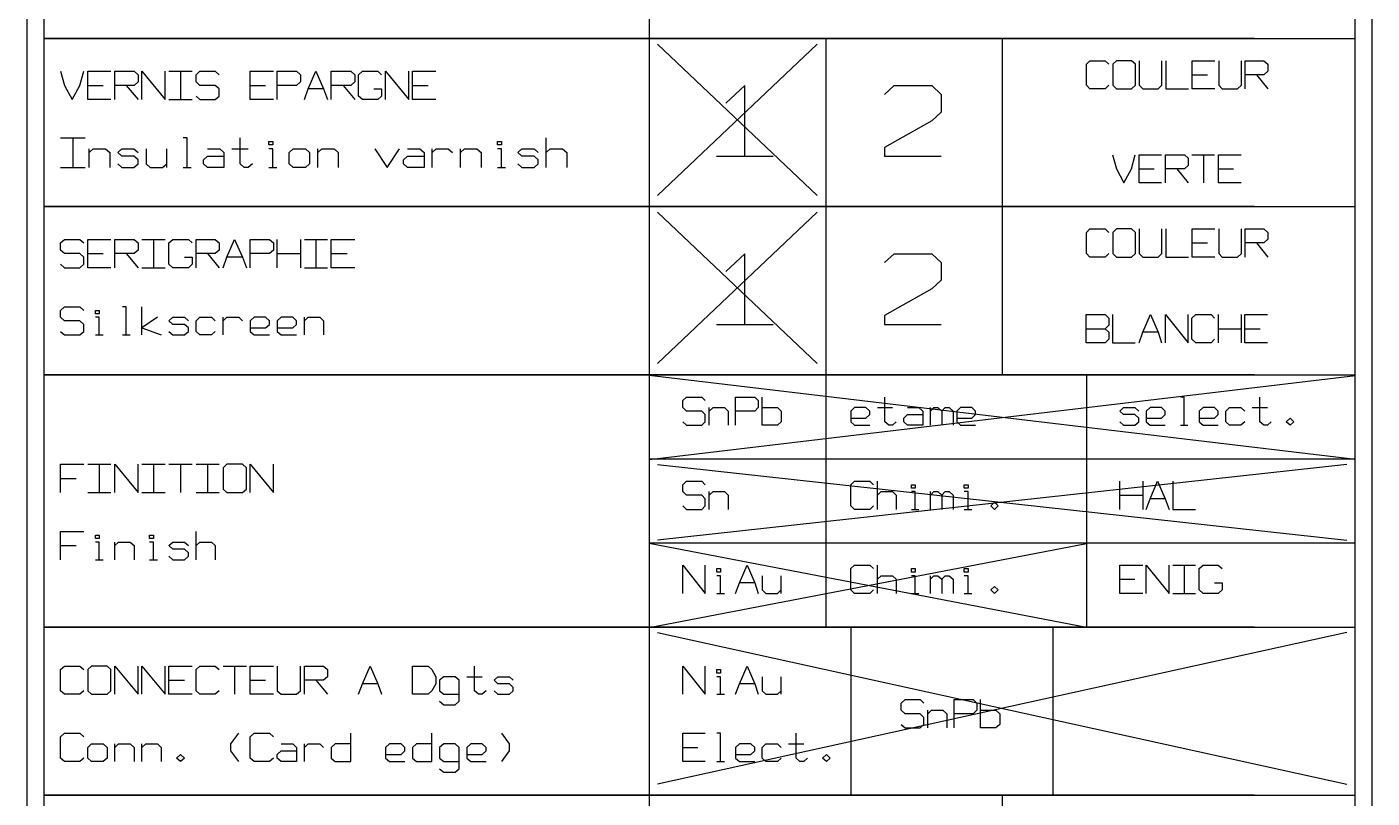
# Model space of a CAD drawing. Extents: x 0 to 1189, y 35 to 806.
# Drawn here: x 285.7 to 425.4, y 434.6 to 514.7 of the extents above; entities that cross this region are included whole.
import ezdxf

# ---------------------------------------------------------------- set-up
doc = ezdxf.new("R2010")
doc.units = 0
doc.layers.add('1', color=1, linetype='CONTINUOUS')

msp = doc.modelspace()

# ---------------------------------------------------------------- linework, layer by layer
at = {"layer": '1'}
for p, q in [((285.7, 674.23), (285.7, 363.35)), ((425.43, 363.35), (425.43, 674.23)), ((350.33, 653.25), (350.33, 365.08)), ((287.45, 531), (287.45, 513.55)), ((423.68, 513.55), (423.68, 531)), ((413.2, 513.55), (287.45, 513.55)), ((287.45, 513.55), (287.45, 496.08)), ((287.45, 513.55), (423.68, 513.55)), ((351.2, 512.95), (367.8, 497.23)), ((367.8, 512.95), (351.2, 497.23)), ((368.68, 513.55), (368.68, 496.08)), ((387, 513.55), (387, 496.08)), ((423.68, 496.08), (423.68, 513.55)), ((289.2, 510.13), (289.6, 508.65)), ((291.2, 508.65), (291.62, 510.13)), ((292.02, 507.2), (292.02, 510.13)), ((292.02, 510.13), (294.42, 510.13)), ((294.82, 507.2), (294.82, 510.13)), ((294.82, 510.13), (296.85, 510.13)), ((296.85, 510.13), (297.25, 509.75)), ((297.65, 507.2), (297.65, 510.13)), ((297.65, 510.13), (300.05, 507.2)), ((300.05, 507.2), (300.05, 510.13)), ((300.45, 510.13), (302.87, 510.13)), ((301.65, 510.13), (301.65, 507.2)), ((303.27, 509.75), (303.67, 510.13)), ((303.67, 510.13), (305.27, 510.13)), ((305.27, 510.13), (305.67, 509.75)), ((308.9, 507.2), (308.9, 510.13)), ((308.9, 510.13), (311.3, 510.13)), ((311.7, 507.2), (311.7, 510.13)), ((311.7, 510.13), (313.72, 510.13)), ((313.72, 510.13), (314.12, 509.75)), ((314.92, 508.3), (315.72, 510.13)), ((315.72, 510.13), (316.52, 508.3)), ((317.32, 507.2), (317.32, 510.13)), ((317.32, 510.13), (319.35, 510.13)), ((319.35, 510.13), (319.75, 509.75)), ((320.15, 509.75), (320.55, 510.13)), ((320.55, 510.13), (322.15, 510.13)), ((322.15, 510.13), (322.55, 509.75)), ((322.95, 507.2), (322.95, 510.13)), ((322.95, 510.13), (325.37, 507.2)), ((325.37, 507.2), (325.37, 510.13)), ((325.77, 507.2), (325.77, 510.13)), ((325.77, 510.13), (328.17, 510.13)), ((395.75, 510.88), (396.12, 511.23)), ((395.75, 508.68), (395.75, 510.88)), ((396.12, 511.23), (397.7, 511.23)), ((397.7, 511.23), (398.1, 510.88)), ((398.87, 511.23), (398.5, 510.88)), ((398.5, 510.88), (398.5, 508.68)), ((400.45, 511.23), (398.87, 511.23)), ((400.85, 510.88), (400.45, 511.23)), ((400.85, 508.68), (400.85, 510.88)), ((401.25, 511.23), (401.25, 508.68)), ((403.6, 508.68), (403.6, 511.23)), ((404, 511.23), (404, 508.3)), ((406.75, 508.3), (406.75, 511.23)), ((406.75, 511.23), (409.1, 511.23)), ((409.5, 511.23), (409.5, 508.68)), ((411.85, 508.68), (411.85, 511.23)), ((412.25, 508.3), (412.25, 511.23)), ((412.25, 511.23), (414.2, 511.23)), ((414.2, 511.23), (414.6, 510.88)), ((414.6, 510.13), (414.2, 509.78)), ((414.6, 510.88), (414.6, 510.13)), ((289.6, 508.65), (290.4, 507.2)), ((290.4, 507.2), (291.2, 508.65)), ((292.02, 508.65), (293.62, 508.65)), ((296.85, 508.65), (294.82, 508.65)), ((296.02, 508.65), (297.25, 507.2)), ((297.25, 509.03), (296.85, 508.65)), ((297.25, 509.75), (297.25, 509.03)), ((303.27, 509.03), (303.27, 509.75)), ((303.67, 508.65), (303.27, 509.03)), ((305.27, 508.65), (303.67, 508.65)), ((305.67, 508.3), (305.27, 508.65)), ((308.9, 508.65), (310.5, 508.65)), ((313.72, 508.65), (311.7, 508.65)), ((314.12, 509.03), (313.72, 508.65)), ((314.12, 509.75), (314.12, 509.03)), ((319.35, 508.65), (317.32, 508.65)), ((318.55, 508.65), (319.75, 507.2)), ((319.75, 509.03), (319.35, 508.65)), ((319.75, 509.75), (319.75, 509.03)), ((320.15, 507.55), (320.15, 509.75)), ((325.77, 508.65), (327.37, 508.65)), ((360.27, 508.65), (358.3, 506.83)), ((360.27, 501.33), (360.27, 508.65)), ((374.77, 507.73), (375.77, 508.65)), ((375.77, 508.65), (379.7, 508.65)), ((379.7, 508.65), (380.67, 507.73)), ((396.12, 508.3), (395.75, 508.68)), ((398.1, 508.68), (397.7, 508.3)), ((398.5, 508.68), (398.87, 508.3)), ((400.45, 508.3), (400.85, 508.68)), ((401.25, 508.68), (401.62, 508.3)), ((403.2, 508.3), (403.6, 508.68)), ((406.75, 509.78), (408.32, 509.78)), ((409.5, 508.68), (409.87, 508.3)), ((411.45, 508.3), (411.85, 508.68)), ((414.2, 509.78), (412.25, 509.78)), ((413.42, 509.78), (414.6, 508.3)), ((303.27, 507.55), (303.67, 507.2)), ((305.27, 507.2), (305.67, 507.55)), ((305.67, 507.55), (305.67, 508.3)), ((314.52, 507.2), (314.92, 508.3)), ((316.52, 508.3), (314.92, 508.3)), ((316.52, 508.3), (316.92, 507.2)), ((320.55, 507.2), (320.15, 507.55)), ((321.75, 508.3), (322.55, 508.3)), ((322.55, 507.55), (322.15, 507.2)), ((322.55, 508.3), (322.55, 507.55)), ((380.67, 507.73), (380.67, 505.9)), ((397.7, 508.3), (396.12, 508.3)), ((398.87, 508.3), (400.45, 508.3)), ((401.62, 508.3), (403.2, 508.3)), ((404, 508.3), (406.35, 508.3)), ((409.1, 508.3), (406.75, 508.3)), ((409.87, 508.3), (411.45, 508.3)), ((294.42, 507.2), (292.02, 507.2)), ((300.45, 507.2), (302.87, 507.2)), ((303.67, 507.2), (305.27, 507.2)), ((311.3, 507.2), (308.9, 507.2)), ((322.15, 507.2), (320.55, 507.2)), ((328.17, 507.2), (325.77, 507.2)), ((380.67, 505.9), (379.7, 504.98)), ((379.7, 504.98), (374.77, 502.23)), ((289.2, 503.23), (291.75, 503.23)), ((290.47, 503.23), (290.47, 500.15)), ((302.35, 503.23), (301.92, 503.23)), ((302.35, 500.15), (302.35, 503.23)), ((307.85, 500.53), (307.85, 503.23)), ((339.65, 500.15), (339.65, 503.23)), ((292.17, 500.15), (292.17, 502.08)), ((292.17, 501.7), (292.6, 502.08)), ((292.6, 502.08), (293.87, 502.08)), ((293.87, 502.08), (294.3, 501.7)), ((294.3, 501.7), (294.3, 500.15)), ((295.15, 501.7), (295.57, 502.08)), ((295.57, 501.3), (295.15, 501.7)), ((295.57, 502.08), (296.82, 502.08)), ((296.82, 502.08), (297.25, 501.7)), ((298.1, 502.08), (298.1, 500.53)), ((300.22, 500.15), (300.22, 502.08)), ((304.47, 502.08), (305.75, 502.08)), ((305.75, 502.08), (306.17, 501.7)), ((306.17, 501.7), (306.17, 500.15)), ((307, 502.08), (308.7, 502.08)), ((310.82, 502.48), (310.82, 502.85)), ((310.82, 502.85), (311.25, 502.85)), ((311.25, 502.48), (310.82, 502.48)), ((311.25, 502.08), (310.82, 502.08)), ((311.25, 502.85), (311.25, 502.48)), ((311.25, 500.15), (311.25, 502.08)), ((312.95, 501.7), (313.37, 502.08)), ((312.95, 500.53), (312.95, 501.7)), ((313.37, 502.08), (314.65, 502.08)), ((314.65, 502.08), (315.07, 501.7)), ((315.07, 501.7), (315.07, 500.53)), ((315.92, 500.15), (315.92, 502.08)), ((315.92, 501.7), (316.35, 502.08)), ((316.35, 502.08), (317.6, 502.08)), ((317.6, 502.08), (318.02, 501.7)), ((318.02, 501.7), (318.02, 500.15)), ((321.85, 502.08), (323.12, 500.15)), ((323.12, 500.15), (324.4, 502.08)), ((325.25, 502.08), (326.52, 502.08)), ((326.52, 502.08), (326.95, 501.7)), ((326.95, 501.7), (326.95, 500.15)), ((327.8, 500.15), (327.8, 502.08)), ((327.8, 501.7), (328.2, 502.08)), ((328.2, 502.08), (329.47, 502.08)), ((329.47, 502.08), (329.9, 501.7)), ((330.75, 500.15), (330.75, 502.08)), ((330.75, 501.7), (331.17, 502.08)), ((331.17, 502.08), (332.45, 502.08)), ((332.45, 502.08), (332.87, 501.7)), ((332.87, 501.7), (332.87, 500.15)), ((334.57, 502.48), (334.57, 502.85)), ((334.57, 502.85), (335, 502.85)), ((335, 502.48), (334.57, 502.48)), ((335, 502.08), (334.57, 502.08)), ((335, 502.85), (335, 502.48)), ((335, 500.15), (335, 502.08)), ((336.7, 501.7), (337.12, 502.08)), ((337.12, 501.3), (336.7, 501.7)), ((337.12, 502.08), (338.4, 502.08)), ((338.4, 502.08), (338.8, 501.7)), ((339.65, 501.7), (340.07, 502.08)), ((340.07, 502.08), (341.35, 502.08)), ((341.35, 502.08), (341.77, 501.7)), ((341.77, 501.7), (341.77, 500.15)), ((374.77, 502.23), (374.77, 501.33)), ((295.15, 500.53), (295.57, 500.15)), ((296.82, 501.3), (295.57, 501.3)), ((297.25, 500.93), (296.82, 501.3)), ((296.82, 500.15), (297.25, 500.53)), ((297.25, 500.53), (297.25, 500.93)), ((298.1, 500.53), (298.52, 500.15)), ((299.8, 500.15), (300.22, 500.53)), ((304.05, 500.93), (304.47, 501.3)), ((304.05, 500.53), (304.05, 500.93)), ((304.47, 500.15), (304.05, 500.53)), ((304.47, 501.3), (306.17, 501.3)), ((308.27, 500.15), (307.85, 500.53)), ((309.12, 500.53), (308.7, 500.15)), ((313.37, 500.15), (312.95, 500.53)), ((315.07, 500.53), (314.65, 500.15)), ((324.82, 500.93), (325.25, 501.3)), ((324.82, 500.53), (324.82, 500.93)), ((325.25, 500.15), (324.82, 500.53)), ((325.25, 501.3), (326.95, 501.3)), ((336.7, 500.53), (337.12, 500.15)), ((338.4, 501.3), (337.12, 501.3)), ((338.8, 500.93), (338.4, 501.3)), ((338.4, 500.15), (338.8, 500.53)), ((338.8, 500.53), (338.8, 500.93)), ((357.32, 501.33), (363.2, 501.33)), ((374.77, 501.33), (380.67, 501.33)), ((398.47, 501.45), (398.87, 500)), ((400.45, 500), (400.82, 501.45)), ((401.22, 498.53), (401.22, 501.45)), ((401.22, 501.45), (403.57, 501.45)), ((403.97, 498.53), (403.97, 501.45)), ((403.97, 501.45), (405.95, 501.45)), ((405.95, 501.45), (406.32, 501.1)), ((406.32, 500.35), (405.95, 500)), ((406.32, 501.1), (406.32, 500.35)), ((406.72, 501.45), (409.07, 501.45)), ((407.9, 501.45), (407.9, 498.53)), ((409.47, 498.53), (409.47, 501.45)), ((409.47, 501.45), (411.82, 501.45)), ((289.2, 500.15), (291.75, 500.15)), ((295.57, 500.15), (296.82, 500.15)), ((298.52, 500.15), (299.8, 500.15)), ((301.92, 500.15), (302.77, 500.15)), ((306.17, 500.15), (304.47, 500.15)), ((308.7, 500.15), (308.27, 500.15)), ((310.82, 500.15), (311.67, 500.15)), ((314.65, 500.15), (313.37, 500.15)), ((326.95, 500.15), (325.25, 500.15)), ((334.57, 500.15), (335.42, 500.15)), ((337.12, 500.15), (338.4, 500.15)), ((398.87, 500), (399.65, 498.53)), ((399.65, 498.53), (400.45, 500)), ((401.22, 500), (402.8, 500)), ((405.95, 500), (403.97, 500)), ((405.15, 500), (406.32, 498.53)), ((409.47, 500), (411.05, 500)), ((403.57, 498.53), (401.22, 498.53)), ((411.82, 498.53), (409.47, 498.53)), ((413.2, 496.08), (287.45, 496.08)), ((287.45, 496.08), (287.45, 478.6)), ((287.45, 496.08), (423.68, 496.08)), ((368.68, 496.08), (368.68, 478.6)), ((387, 496.08), (387, 478.6)), ((423.68, 478.6), (423.68, 496.08)), ((351.2, 495.5), (367.8, 479.78)), ((367.8, 495.5), (351.2, 479.78)), ((395.75, 493.4), (396.12, 493.78)), ((395.75, 491.2), (395.75, 493.4)), ((396.12, 493.78), (397.7, 493.78)), ((397.7, 493.78), (398.1, 493.4)), ((398.87, 493.78), (398.5, 493.4)), ((398.5, 493.4), (398.5, 491.2)), ((400.45, 493.78), (398.87, 493.78)), ((400.85, 493.4), (400.45, 493.78)), ((400.85, 491.2), (400.85, 493.4)), ((401.25, 493.78), (401.25, 491.2)), ((403.6, 491.2), (403.6, 493.78)), ((404, 493.78), (404, 490.83)), ((406.75, 490.83), (406.75, 493.78)), ((406.75, 493.78), (409.1, 493.78)), ((409.5, 493.78), (409.5, 491.2)), ((411.85, 491.2), (411.85, 493.78)), ((412.25, 490.83), (412.25, 493.78)), ((412.25, 493.78), (414.2, 493.78)), ((414.2, 493.78), (414.6, 493.4)), ((414.6, 493.4), (414.6, 492.68)), ((289.2, 492.3), (289.6, 492.65)), ((289.2, 491.55), (289.2, 492.3)), ((289.6, 492.65), (291.2, 492.65)), ((291.2, 492.65), (291.62, 492.3)), ((292.02, 489.73), (292.02, 492.65)), ((292.02, 492.65), (294.42, 492.65)), ((294.82, 489.73), (294.82, 492.65)), ((294.82, 492.65), (296.85, 492.65)), ((296.85, 492.65), (297.25, 492.3)), ((297.25, 492.3), (297.25, 491.55)), ((297.65, 492.65), (300.05, 492.65)), ((298.85, 492.65), (298.85, 489.73)), ((300.45, 492.3), (300.85, 492.65)), ((300.45, 490.1), (300.45, 492.3)), ((300.85, 492.65), (302.47, 492.65)), ((302.47, 492.65), (302.87, 492.3)), ((303.27, 489.73), (303.27, 492.65)), ((303.27, 492.65), (305.27, 492.65)), ((305.27, 492.65), (305.67, 492.3)), ((305.67, 492.3), (305.67, 491.55)), ((306.47, 490.83), (307.27, 492.65)), ((307.27, 492.65), (308.1, 490.83)), ((308.9, 489.73), (308.9, 492.65)), ((308.9, 492.65), (310.9, 492.65)), ((310.9, 492.65), (311.3, 492.3)), ((311.3, 492.3), (311.3, 491.55)), ((311.7, 489.73), (311.7, 492.65)), ((314.12, 492.65), (314.12, 489.73)), ((314.52, 492.65), (316.92, 492.65)), ((315.72, 492.65), (315.72, 489.73)), ((317.32, 489.73), (317.32, 492.65)), ((317.32, 492.65), (319.75, 492.65)), ((406.75, 492.3), (408.32, 492.3)), ((414.2, 492.3), (412.25, 492.3)), ((413.42, 492.3), (414.6, 490.83)), ((414.6, 492.68), (414.2, 492.3)), ((289.6, 491.2), (289.2, 491.55)), ((291.2, 491.2), (289.6, 491.2)), ((291.62, 490.83), (291.2, 491.2)), ((291.62, 490.1), (291.62, 490.83)), ((292.02, 491.2), (293.62, 491.2)), ((296.85, 491.2), (294.82, 491.2)), ((296.02, 491.2), (297.25, 489.73)), ((297.25, 491.55), (296.85, 491.2)), ((302.07, 490.83), (302.87, 490.83)), ((302.87, 490.83), (302.87, 490.1)), ((305.27, 491.2), (303.27, 491.2)), ((304.47, 491.2), (305.67, 489.73)), ((305.67, 491.55), (305.27, 491.2)), ((306.07, 489.73), (306.47, 490.83)), ((308.1, 490.83), (306.47, 490.83)), ((308.1, 490.83), (308.5, 489.73)), ((310.9, 491.2), (308.9, 491.2)), ((311.3, 491.55), (310.9, 491.2)), ((311.7, 491.2), (314.12, 491.2)), ((317.32, 491.2), (318.95, 491.2)), ((360.27, 491.18), (358.3, 489.35)), ((360.27, 483.85), (360.27, 491.18)), ((374.77, 490.28), (375.77, 491.18)), ((375.77, 491.18), (379.7, 491.18)), ((379.7, 491.18), (380.67, 490.28)), ((396.12, 490.83), (395.75, 491.2)), ((397.7, 490.83), (396.12, 490.83)), ((398.1, 491.2), (397.7, 490.83)), ((398.5, 491.2), (398.87, 490.83)), ((398.87, 490.83), (400.45, 490.83)), ((400.45, 490.83), (400.85, 491.2)), ((401.25, 491.2), (401.62, 490.83)), ((401.62, 490.83), (403.2, 490.83)), ((403.2, 490.83), (403.6, 491.2)), ((404, 490.83), (406.35, 490.83)), ((409.1, 490.83), (406.75, 490.83)), ((409.5, 491.2), (409.87, 490.83)), ((409.87, 490.83), (411.45, 490.83)), ((411.45, 490.83), (411.85, 491.2)), ((289.2, 490.1), (289.6, 489.73)), ((289.6, 489.73), (291.2, 489.73)), ((291.2, 489.73), (291.62, 490.1)), ((294.42, 489.73), (292.02, 489.73)), ((297.65, 489.73), (300.05, 489.73)), ((300.85, 489.73), (300.45, 490.1)), ((302.47, 489.73), (300.85, 489.73)), ((302.87, 490.1), (302.47, 489.73)), ((314.52, 489.73), (316.92, 489.73)), ((319.75, 489.73), (317.32, 489.73)), ((380.67, 490.28), (380.67, 488.43)), ((380.67, 488.43), (379.7, 487.53)), ((379.7, 487.53), (374.77, 484.78)), ((289.2, 485.3), (289.6, 485.68)), ((289.2, 484.58), (289.2, 485.3)), ((289.6, 485.68), (291.2, 485.68)), ((291.2, 485.68), (291.62, 485.3)), ((292.82, 484.95), (292.82, 485.3)), ((292.82, 485.3), (293.22, 485.3)), ((293.22, 484.95), (292.82, 484.95)), ((293.22, 485.3), (293.22, 484.95)), ((296.02, 485.68), (295.62, 485.68)), ((296.02, 482.75), (296.02, 485.68)), ((297.65, 482.75), (297.65, 485.68)), ((395.72, 481.93), (395.72, 484.88)), ((395.72, 484.88), (397.7, 484.88)), ((397.7, 484.88), (398.07, 484.5)), ((398.47, 484.88), (398.47, 481.93)), ((401.62, 483.03), (402.4, 484.88)), ((402.4, 484.88), (403.2, 483.03)), ((403.97, 481.93), (403.97, 484.88)), ((403.97, 484.88), (406.32, 481.93)), ((406.32, 481.93), (406.32, 484.88)), ((406.72, 484.5), (407.12, 484.88)), ((407.12, 484.88), (408.7, 484.88)), ((408.7, 484.88), (409.07, 484.5)), ((409.47, 481.93), (409.47, 484.88)), ((411.82, 484.88), (411.82, 481.93)), ((412.22, 481.93), (412.22, 484.88)), ((412.22, 484.88), (414.57, 484.88)), ((289.6, 484.2), (289.2, 484.58)), ((291.2, 484.2), (289.6, 484.2)), ((291.62, 483.85), (291.2, 484.2)), ((291.62, 483.1), (291.62, 483.85)), ((293.22, 484.58), (292.82, 484.58)), ((293.22, 482.75), (293.22, 484.58)), ((299.25, 484.58), (297.65, 483.48)), ((297.65, 483.48), (299.65, 482.75)), ((300.45, 484.2), (300.85, 484.58)), ((300.85, 483.85), (300.45, 484.2)), ((300.85, 484.58), (302.07, 484.58)), ((302.07, 483.85), (300.85, 483.85)), ((302.07, 484.58), (302.47, 484.2)), ((302.47, 483.48), (302.07, 483.85)), ((302.47, 483.1), (302.47, 483.48)), ((303.27, 484.2), (303.67, 484.58)), ((303.27, 483.1), (303.27, 484.2)), ((303.67, 484.58), (304.87, 484.58)), ((304.87, 484.58), (305.27, 484.2)), ((306.07, 482.75), (306.07, 484.58)), ((306.07, 484.2), (306.47, 484.58)), ((306.47, 484.58), (307.7, 484.58)), ((307.7, 484.58), (308.1, 484.2)), ((309.3, 484.58), (308.9, 484.2)), ((308.9, 484.2), (308.9, 483.1)), ((308.9, 483.48), (310.5, 483.48)), ((310.5, 484.58), (309.3, 484.58)), ((310.9, 484.2), (310.5, 484.58)), ((310.5, 483.48), (310.9, 483.85)), ((310.9, 483.85), (310.9, 484.2)), ((312.1, 484.58), (311.7, 484.2)), ((311.7, 484.2), (311.7, 483.1)), ((311.7, 483.48), (313.32, 483.48)), ((313.32, 484.58), (312.1, 484.58)), ((313.72, 484.2), (313.32, 484.58)), ((313.32, 483.48), (313.72, 483.85)), ((313.72, 483.85), (313.72, 484.2)), ((314.52, 482.75), (314.52, 484.58)), ((314.52, 484.2), (314.92, 484.58)), ((314.92, 484.58), (316.12, 484.58)), ((316.12, 484.58), (316.52, 484.2)), ((316.52, 484.2), (316.52, 482.75)), ((357.32, 483.85), (363.2, 483.85)), ((374.77, 484.78), (374.77, 483.85)), ((374.77, 483.85), (380.67, 483.85)), ((398.07, 483.78), (397.7, 483.4)), ((398.07, 484.5), (398.07, 483.78)), ((406.72, 482.3), (406.72, 484.5)), ((289.2, 483.1), (289.6, 482.75)), ((289.6, 482.75), (291.2, 482.75)), ((291.2, 482.75), (291.62, 483.1)), ((292.82, 482.75), (293.62, 482.75)), ((295.62, 482.75), (296.42, 482.75)), ((300.45, 483.1), (300.85, 482.75)), ((300.85, 482.75), (302.07, 482.75)), ((302.07, 482.75), (302.47, 483.1)), ((303.67, 482.75), (303.27, 483.1)), ((304.87, 482.75), (303.67, 482.75)), ((305.27, 483.1), (304.87, 482.75)), ((308.9, 483.1), (309.3, 482.75)), ((309.3, 482.75), (310.9, 482.75)), ((311.7, 483.1), (312.1, 482.75)), ((312.1, 482.75), (313.72, 482.75)), ((395.72, 483.4), (397.7, 483.4)), ((397.7, 483.4), (398.07, 483.03)), ((398.07, 482.3), (397.7, 481.93)), ((398.07, 483.03), (398.07, 482.3)), ((401.22, 481.93), (401.62, 483.03)), ((403.2, 483.03), (401.62, 483.03)), ((403.2, 483.03), (403.57, 481.93)), ((407.12, 481.93), (406.72, 482.3)), ((409.07, 482.3), (408.7, 481.93)), ((409.47, 483.4), (411.82, 483.4)), ((412.22, 483.4), (413.8, 483.4)), ((397.7, 481.93), (395.72, 481.93)), ((398.47, 481.93), (400.82, 481.93)), ((408.7, 481.93), (407.12, 481.93)), ((414.57, 481.93), (412.22, 481.93)), ((413.2, 478.6), (287.45, 478.6)), ((287.45, 478.6), (287.45, 452.4)), ((287.45, 478.6), (423.68, 478.6)), ((350.35, 469.83), (423.7, 478.55)), ((423.7, 469.83), (350.35, 478.55)), ((368.68, 478.6), (368.68, 452.4)), ((395.75, 478.6), (395.75, 452.4)), ((423.68, 452.4), (423.68, 478.6)), ((353.82, 475.93), (354.22, 476.3)), ((353.82, 475.2), (353.82, 475.93)), ((354.22, 474.83), (353.82, 475.2)), ((354.22, 476.3), (355.8, 476.3)), ((355.8, 476.3), (356.17, 475.93)), ((356.57, 473.38), (356.57, 475.2)), ((356.57, 474.83), (356.97, 475.2)), ((356.97, 475.2), (358.15, 475.2)), ((358.15, 475.2), (358.55, 474.83)), ((359.32, 473.38), (359.32, 476.3)), ((359.32, 476.3), (361.3, 476.3)), ((361.3, 476.3), (361.67, 475.93)), ((361.67, 475.2), (361.3, 474.83)), ((361.67, 475.93), (361.67, 475.2)), ((362.07, 473.38), (362.07, 476.3)), ((362.07, 475.2), (363.65, 475.2)), ((363.65, 475.2), (364.05, 474.83)), ((371.67, 475.2), (371.3, 474.83)), ((372.85, 475.2), (371.67, 475.2)), ((373.25, 474.83), (372.85, 475.2)), ((374.05, 475.2), (375.6, 475.2)), ((374.82, 473.73), (374.82, 476.3)), ((377.17, 475.2), (378.35, 475.2)), ((378.35, 475.2), (378.75, 474.83)), ((379.55, 473.38), (379.55, 475.2)), ((379.55, 474.83), (379.92, 475.2)), ((379.92, 475.2), (380.32, 475.2)), ((380.32, 475.2), (380.72, 474.83)), ((380.72, 474.83), (381.1, 475.2)), ((381.1, 475.2), (381.5, 475.2)), ((381.5, 475.2), (381.9, 474.83)), ((382.67, 475.2), (382.3, 474.83)), ((383.85, 475.2), (382.67, 475.2)), ((384.25, 474.83), (383.85, 475.2)), ((399.22, 474.83), (399.62, 475.2)), ((399.62, 475.2), (400.8, 475.2)), ((400.8, 475.2), (401.2, 474.83)), ((402.37, 475.2), (401.97, 474.83)), ((403.55, 475.2), (402.37, 475.2)), ((403.95, 474.83), (403.55, 475.2)), ((405.9, 476.3), (405.52, 476.3)), ((405.9, 473.38), (405.9, 476.3)), ((407.87, 475.2), (407.47, 474.83)), ((409.05, 475.2), (407.87, 475.2)), ((409.45, 474.83), (409.05, 475.2)), ((410.22, 474.83), (410.62, 475.2)), ((410.62, 475.2), (411.8, 475.2)), ((411.8, 475.2), (412.2, 474.83)), ((412.97, 475.2), (414.55, 475.2)), ((413.77, 473.73), (413.77, 476.3)), ((353.82, 473.73), (354.22, 473.38)), ((355.8, 474.83), (354.22, 474.83)), ((356.17, 474.48), (355.8, 474.83)), ((355.8, 473.38), (356.17, 473.73)), ((356.17, 473.73), (356.17, 474.48)), ((358.55, 474.83), (358.55, 473.38)), ((361.3, 474.83), (359.32, 474.83)), ((364.05, 473.73), (363.65, 473.38)), ((364.05, 474.83), (364.05, 473.73)), ((371.3, 474.83), (371.3, 473.73)), ((371.3, 474.1), (372.85, 474.1)), ((371.3, 473.73), (371.67, 473.38)), ((372.85, 474.1), (373.25, 474.48)), ((373.25, 474.48), (373.25, 474.83)), ((375.22, 473.38), (374.82, 473.73)), ((376, 473.73), (375.6, 473.38)), ((376.8, 474.1), (377.17, 474.48)), ((376.8, 473.73), (376.8, 474.1)), ((377.17, 473.38), (376.8, 473.73)), ((377.17, 474.48), (378.75, 474.48)), ((378.75, 474.83), (378.75, 473.38)), ((380.72, 474.83), (380.72, 473.38)), ((381.9, 474.83), (381.9, 473.38)), ((382.3, 474.83), (382.3, 473.73)), ((382.3, 474.1), (383.85, 474.1)), ((382.3, 473.73), (382.67, 473.38)), ((383.85, 474.1), (384.25, 474.48)), ((384.25, 474.48), (384.25, 474.83)), ((399.62, 474.48), (399.22, 474.83)), ((399.22, 473.73), (399.62, 473.38)), ((400.8, 474.48), (399.62, 474.48)), ((401.2, 474.1), (400.8, 474.48)), ((400.8, 473.38), (401.2, 473.73)), ((401.2, 473.73), (401.2, 474.1)), ((401.97, 474.83), (401.97, 473.73)), ((401.97, 474.1), (403.55, 474.1)), ((401.97, 473.73), (402.37, 473.38)), ((403.55, 474.1), (403.95, 474.48)), ((403.95, 474.48), (403.95, 474.83)), ((407.47, 474.83), (407.47, 473.73)), ((407.47, 474.1), (409.05, 474.1)), ((407.47, 473.73), (407.87, 473.38)), ((409.05, 474.1), (409.45, 474.48)), ((409.45, 474.48), (409.45, 474.83)), ((410.22, 473.73), (410.22, 474.83)), ((410.62, 473.38), (410.22, 473.73)), ((412.2, 473.73), (411.8, 473.38)), ((414.17, 473.38), (413.77, 473.73)), ((414.95, 473.73), (414.55, 473.38)), ((416.52, 473.73), (416.92, 474.1)), ((416.92, 473.38), (416.52, 473.73)), ((416.92, 474.1), (417.3, 473.73)), ((417.3, 473.73), (416.92, 473.38)), ((354.22, 473.38), (355.8, 473.38)), ((363.65, 473.38), (362.07, 473.38)), ((371.67, 473.38), (373.25, 473.38)), ((375.6, 473.38), (375.22, 473.38)), ((378.75, 473.38), (377.17, 473.38)), ((382.67, 473.38), (384.25, 473.38)), ((399.62, 473.38), (400.8, 473.38)), ((402.37, 473.38), (403.95, 473.38)), ((405.52, 473.38), (406.3, 473.38)), ((407.87, 473.38), (409.45, 473.38)), ((411.8, 473.38), (410.62, 473.38)), ((414.55, 473.38), (414.17, 473.38)), ((350.33, 469.88), (423.68, 469.88)), ((289.2, 466.38), (289.2, 469.33)), ((289.2, 469.33), (291.62, 469.33)), ((292.02, 469.33), (294.42, 469.33)), ((293.22, 469.33), (293.22, 466.38)), ((294.82, 466.38), (294.82, 469.33)), ((294.82, 469.33), (297.25, 466.38)), ((297.25, 466.38), (297.25, 469.33)), ((297.65, 469.33), (300.05, 469.33)), ((298.85, 469.33), (298.85, 466.38)), ((300.45, 469.33), (302.87, 469.33)), ((301.65, 469.33), (301.65, 466.38)), ((303.27, 469.33), (305.67, 469.33)), ((304.47, 469.33), (304.47, 466.38)), ((306.47, 469.33), (306.07, 468.95)), ((306.07, 468.95), (306.07, 466.75)), ((308.1, 469.33), (306.47, 469.33)), ((308.5, 468.95), (308.1, 469.33)), ((308.5, 466.75), (308.5, 468.95)), ((308.9, 466.38), (308.9, 469.33)), ((308.9, 469.33), (311.3, 466.38)), ((311.3, 466.38), (311.3, 469.33)), ((351.2, 469.3), (422.82, 461.43)), ((422.82, 469.3), (351.2, 461.43)), ((289.2, 467.85), (290.8, 467.85)), ((306.07, 466.75), (306.47, 466.38)), ((308.1, 466.38), (308.5, 466.75)), ((353.82, 467.2), (354.22, 467.58)), ((353.82, 466.48), (353.82, 467.2)), ((354.22, 467.58), (355.8, 467.58)), ((355.8, 467.58), (356.17, 467.2)), ((371.3, 467.2), (371.67, 467.58)), ((371.3, 465), (371.3, 467.2)), ((371.67, 467.58), (373.25, 467.58)), ((373.25, 467.58), (373.65, 467.2)), ((374.05, 464.63), (374.05, 467.58)), ((377.57, 466.83), (377.57, 467.2)), ((377.57, 467.2), (377.97, 467.2)), ((377.97, 466.83), (377.57, 466.83)), ((377.97, 467.2), (377.97, 466.83)), ((383.07, 466.83), (383.07, 467.2)), ((383.07, 467.2), (383.47, 467.2)), ((383.47, 466.83), (383.07, 466.83)), ((383.47, 467.2), (383.47, 466.83)), ((399.22, 464.63), (399.22, 467.58)), ((401.6, 467.58), (401.6, 464.63)), ((402.37, 465.73), (403.15, 467.58)), ((403.15, 467.58), (403.95, 465.73)), ((404.72, 467.58), (404.72, 464.63)), ((292.02, 466.38), (294.42, 466.38)), ((297.65, 466.38), (300.05, 466.38)), ((303.27, 466.38), (305.67, 466.38)), ((306.47, 466.38), (308.1, 466.38)), ((354.22, 466.1), (353.82, 466.48)), ((355.8, 466.1), (354.22, 466.1)), ((356.17, 465.73), (355.8, 466.1)), ((356.17, 465), (356.17, 465.73)), ((356.57, 464.63), (356.57, 466.48)), ((356.57, 466.1), (356.97, 466.48)), ((356.97, 466.48), (358.15, 466.48)), ((358.15, 466.48), (358.55, 466.1)), ((358.55, 466.1), (358.55, 464.63)), ((374.05, 466.1), (374.42, 466.48)), ((374.42, 466.48), (375.6, 466.48)), ((375.6, 466.48), (376, 466.1)), ((376, 466.1), (376, 464.63)), ((377.97, 466.48), (377.57, 466.48)), ((377.97, 464.63), (377.97, 466.48)), ((379.55, 464.63), (379.55, 466.48)), ((379.55, 466.1), (379.92, 466.48)), ((379.92, 466.48), (380.32, 466.48)), ((380.32, 466.48), (380.72, 466.1)), ((380.72, 466.1), (381.1, 466.48)), ((380.72, 466.1), (380.72, 464.63)), ((381.1, 466.48), (381.5, 466.48)), ((381.5, 466.48), (381.9, 466.1)), ((381.9, 466.1), (381.9, 464.63)), ((383.47, 466.48), (383.07, 466.48)), ((383.47, 464.63), (383.47, 466.48)), ((385.82, 465), (386.22, 465.38)), ((386.22, 465.38), (386.6, 465)), ((399.22, 466.1), (401.6, 466.1)), ((401.97, 464.63), (402.37, 465.73)), ((403.95, 465.73), (402.37, 465.73)), ((403.95, 465.73), (404.35, 464.63)), ((353.82, 465), (354.22, 464.63)), ((354.22, 464.63), (355.8, 464.63)), ((355.8, 464.63), (356.17, 465)), ((371.67, 464.63), (371.3, 465)), ((373.25, 464.63), (371.67, 464.63)), ((373.65, 465), (373.25, 464.63)), ((377.57, 464.63), (378.35, 464.63)), ((383.07, 464.63), (383.85, 464.63)), ((386.22, 464.63), (385.82, 465)), ((386.6, 465), (386.22, 464.63)), ((404.72, 464.63), (407.1, 464.63)), ((289.2, 459.4), (289.2, 462.33)), ((289.2, 462.33), (291.62, 462.33)), ((292.82, 461.6), (292.82, 461.95)), ((292.82, 461.95), (293.22, 461.95)), ((293.22, 461.6), (292.82, 461.6)), ((293.22, 461.23), (292.82, 461.23)), ((293.22, 461.95), (293.22, 461.6)), ((293.22, 459.4), (293.22, 461.23)), ((294.82, 459.4), (294.82, 461.23)), ((294.82, 460.88), (295.22, 461.23)), ((295.22, 461.23), (296.42, 461.23)), ((296.42, 461.23), (296.85, 460.88)), ((298.45, 461.6), (298.45, 461.95)), ((298.45, 461.95), (298.85, 461.95)), ((298.85, 461.6), (298.45, 461.6)), ((298.85, 461.23), (298.45, 461.23)), ((298.85, 461.95), (298.85, 461.6)), ((298.85, 459.4), (298.85, 461.23)), ((300.45, 460.88), (300.85, 461.23)), ((300.85, 461.23), (302.07, 461.23)), ((302.07, 461.23), (302.47, 460.88)), ((303.27, 459.4), (303.27, 462.33)), ((303.27, 460.88), (303.67, 461.23)), ((303.67, 461.23), (304.87, 461.23)), ((304.87, 461.23), (305.27, 460.88)), ((350.33, 461.15), (423.68, 461.15)), ((289.2, 460.88), (290.8, 460.88)), ((296.85, 460.88), (296.85, 459.4)), ((300.85, 460.5), (300.45, 460.88)), ((300.45, 459.78), (300.85, 459.4)), ((302.07, 460.5), (300.85, 460.5)), ((302.47, 460.13), (302.07, 460.5)), ((302.07, 459.4), (302.47, 459.78)), ((302.47, 459.78), (302.47, 460.13)), ((305.27, 460.88), (305.27, 459.4)), ((350.35, 452.35), (395.75, 461.08)), ((395.75, 452.35), (350.35, 461.08)), ((292.82, 459.4), (293.62, 459.4)), ((298.45, 459.4), (299.25, 459.4)), ((300.85, 459.4), (302.07, 459.4)), ((353.82, 455.9), (353.82, 458.83)), ((353.82, 458.83), (356.17, 455.9)), ((356.17, 455.9), (356.17, 458.83)), ((357.35, 458.1), (357.35, 458.48)), ((357.35, 458.48), (357.75, 458.48)), ((357.75, 458.48), (357.75, 458.1)), ((359.72, 457), (360.5, 458.83)), ((360.5, 458.83), (361.3, 457)), ((371.3, 458.48), (371.67, 458.83)), ((371.3, 456.28), (371.3, 458.48)), ((371.67, 458.83), (373.25, 458.83)), ((373.25, 458.83), (373.65, 458.48)), ((374.05, 455.9), (374.05, 458.83)), ((377.57, 458.1), (377.57, 458.48)), ((377.57, 458.48), (377.97, 458.48)), ((377.97, 458.48), (377.97, 458.1)), ((383.07, 458.1), (383.07, 458.48)), ((383.07, 458.48), (383.47, 458.48)), ((383.47, 458.48), (383.47, 458.1)), ((399.22, 455.9), (399.22, 458.83)), ((399.22, 458.83), (401.6, 458.83)), ((401.97, 455.9), (401.97, 458.83)), ((401.97, 458.83), (404.35, 455.9)), ((404.35, 455.9), (404.35, 458.83)), ((404.72, 458.83), (407.1, 458.83)), ((405.9, 458.83), (405.9, 455.9)), ((407.47, 458.48), (407.87, 458.83)), ((407.47, 456.28), (407.47, 458.48)), ((407.87, 458.83), (409.45, 458.83)), ((409.45, 458.83), (409.85, 458.48)), ((357.75, 458.1), (357.35, 458.1)), ((357.75, 457.73), (357.35, 457.73)), ((357.75, 455.9), (357.75, 457.73)), ((359.32, 455.9), (359.72, 457)), ((361.3, 457), (359.72, 457)), ((361.3, 457), (361.67, 455.9)), ((362.07, 457.73), (362.07, 456.28)), ((364.05, 455.9), (364.05, 457.73)), ((374.05, 457.38), (374.42, 457.73)), ((374.42, 457.73), (375.6, 457.73)), ((375.6, 457.73), (376, 457.38)), ((376, 457.38), (376, 455.9)), ((377.97, 458.1), (377.57, 458.1)), ((377.97, 457.73), (377.57, 457.73)), ((377.97, 455.9), (377.97, 457.73)), ((379.55, 455.9), (379.55, 457.73)), ((379.55, 457.38), (379.92, 457.73)), ((379.92, 457.73), (380.32, 457.73)), ((380.32, 457.73), (380.72, 457.38)), ((380.72, 457.38), (381.1, 457.73)), ((380.72, 457.38), (380.72, 455.9)), ((381.1, 457.73), (381.5, 457.73)), ((381.5, 457.73), (381.9, 457.38)), ((381.9, 457.38), (381.9, 455.9)), ((383.47, 458.1), (383.07, 458.1)), ((383.47, 457.73), (383.07, 457.73)), ((383.47, 455.9), (383.47, 457.73)), ((399.22, 457.38), (400.8, 457.38)), ((409.05, 457), (409.85, 457)), ((409.85, 457), (409.85, 456.28)), ((357.35, 455.9), (358.15, 455.9)), ((362.07, 456.28), (362.47, 455.9)), ((362.47, 455.9), (363.65, 455.9)), ((363.65, 455.9), (364.05, 456.28)), ((371.67, 455.9), (371.3, 456.28)), ((373.25, 455.9), (371.67, 455.9)), ((373.65, 456.28), (373.25, 455.9)), ((377.57, 455.9), (378.35, 455.9)), ((383.07, 455.9), (383.85, 455.9)), ((385.82, 456.28), (386.22, 456.63)), ((386.22, 455.9), (385.82, 456.28)), ((386.22, 456.63), (386.6, 456.28)), ((386.6, 456.28), (386.22, 455.9)), ((401.6, 455.9), (399.22, 455.9)), ((404.72, 455.9), (407.1, 455.9)), ((407.87, 455.9), (407.47, 456.28)), ((409.45, 455.9), (407.87, 455.9)), ((409.85, 456.28), (409.45, 455.9)), ((287.45, 452.4), (423.68, 452.4)), ((413.2, 452.4), (287.45, 452.4)), ((287.45, 452.4), (287.45, 434.95)), ((351.2, 451.83), (422.82, 436.1)), ((422.82, 451.83), (351.2, 436.1)), ((371.3, 452.4), (371.3, 434.95)), ((392.25, 452.4), (392.25, 434.95)), ((423.68, 434.95), (423.68, 452.4)), ((289.2, 448), (289.6, 448.35)), ((289.2, 445.8), (289.2, 448)), ((289.6, 448.35), (291.2, 448.35)), ((291.2, 448.35), (291.62, 448)), ((292.42, 448.35), (292.02, 448)), ((292.02, 448), (292.02, 445.8)), ((294.02, 448.35), (292.42, 448.35)), ((294.42, 448), (294.02, 448.35)), ((294.42, 445.8), (294.42, 448)), ((294.82, 445.43), (294.82, 448.35)), ((294.82, 448.35), (297.25, 445.43)), ((297.25, 445.43), (297.25, 448.35)), ((297.65, 445.43), (297.65, 448.35)), ((297.65, 448.35), (300.05, 445.43)), ((300.05, 445.43), (300.05, 448.35)), ((300.45, 445.43), (300.45, 448.35)), ((300.45, 448.35), (302.87, 448.35)), ((303.27, 448), (303.67, 448.35)), ((303.27, 445.8), (303.27, 448)), ((303.67, 448.35), (305.27, 448.35)), ((305.27, 448.35), (305.67, 448)), ((306.07, 448.35), (308.5, 448.35)), ((307.27, 448.35), (307.27, 445.43)), ((308.9, 445.43), (308.9, 448.35)), ((308.9, 448.35), (311.3, 448.35)), ((311.7, 448.35), (311.7, 445.8)), ((314.12, 445.8), (314.12, 448.35)), ((314.52, 445.43), (314.52, 448.35)), ((314.52, 448.35), (316.52, 448.35)), ((316.52, 448.35), (316.92, 448)), ((316.92, 447.25), (316.52, 446.9)), ((316.92, 448), (316.92, 447.25)), ((320.55, 446.53), (321.35, 448.35)), ((321.35, 448.35), (322.15, 446.53)), ((325.77, 445.43), (325.77, 448.35)), ((325.77, 448.35), (327.37, 448.35)), ((327.37, 448.35), (327.77, 448)), ((327.77, 448), (328.17, 447.25)), ((328.17, 447.25), (328.17, 446.53)), ((329, 447.25), (328.57, 446.9)), ((330.2, 447.25), (329, 447.25)), ((330.6, 446.9), (330.2, 447.25)), ((331.4, 447.25), (333, 447.25)), ((332.2, 445.8), (332.2, 448.35)), ((334.22, 446.9), (334.62, 447.25)), ((334.62, 447.25), (335.82, 447.25)), ((335.82, 447.25), (336.22, 446.9)), ((353.82, 445.43), (353.82, 448.35)), ((353.82, 448.35), (356.17, 445.43)), ((356.17, 445.43), (356.17, 448.35)), ((357.35, 447.63), (357.35, 448)), ((357.35, 448), (357.75, 448)), ((357.75, 447.63), (357.35, 447.63)), ((357.75, 447.25), (357.35, 447.25)), ((357.75, 448), (357.75, 447.63)), ((357.75, 445.43), (357.75, 447.25)), ((359.72, 446.53), (360.5, 448.35)), ((360.5, 448.35), (361.3, 446.53)), ((362.07, 447.25), (362.07, 445.8)), ((364.05, 445.43), (364.05, 447.25)), ((289.6, 445.43), (289.2, 445.8)), ((291.62, 445.8), (291.2, 445.43)), ((292.02, 445.8), (292.42, 445.43)), ((294.02, 445.43), (294.42, 445.8)), ((300.45, 446.9), (302.07, 446.9)), ((303.67, 445.43), (303.27, 445.8)), ((305.67, 445.8), (305.27, 445.43)), ((308.9, 446.9), (310.5, 446.9)), ((311.7, 445.8), (312.1, 445.43)), ((313.72, 445.43), (314.12, 445.8)), ((316.52, 446.9), (314.52, 446.9)), ((315.72, 446.9), (316.92, 445.43)), ((320.15, 445.43), (320.55, 446.53)), ((322.15, 446.53), (320.55, 446.53)), ((322.15, 446.53), (322.55, 445.43)), ((327.77, 445.8), (327.37, 445.43)), ((328.17, 446.53), (327.77, 445.8)), ((328.57, 446.9), (328.57, 445.8)), ((328.57, 445.8), (329, 445.43)), ((330.6, 444.7), (330.6, 446.9)), ((332.6, 445.43), (332.2, 445.8)), ((333.4, 445.8), (333, 445.43)), ((334.62, 446.53), (334.22, 446.9)), ((334.22, 445.8), (334.62, 445.43)), ((335.82, 446.53), (334.62, 446.53)), ((336.22, 446.15), (335.82, 446.53)), ((335.82, 445.43), (336.22, 445.8)), ((336.22, 445.8), (336.22, 446.15)), ((359.32, 445.43), (359.72, 446.53)), ((361.3, 446.53), (359.72, 446.53)), ((361.3, 446.53), (361.67, 445.43)), ((362.07, 445.8), (362.47, 445.43)), ((363.65, 445.43), (364.05, 445.8)), ((291.2, 445.43), (289.6, 445.43)), ((292.42, 445.43), (294.02, 445.43)), ((302.87, 445.43), (300.45, 445.43)), ((305.27, 445.43), (303.67, 445.43)), ((311.3, 445.43), (308.9, 445.43)), ((312.1, 445.43), (313.72, 445.43)), ((327.37, 445.43), (325.77, 445.43)), ((328.57, 444.7), (329, 444.33)), ((329, 445.43), (330.6, 445.43)), ((330.2, 444.33), (330.6, 444.7)), ((333, 445.43), (332.6, 445.43)), ((334.62, 445.43), (335.82, 445.43)), ((357.35, 445.43), (358.15, 445.43)), ((362.47, 445.43), (363.65, 445.43)), ((376.52, 444.5), (376.92, 444.88)), ((376.52, 443.78), (376.52, 444.5)), ((376.92, 444.88), (378.5, 444.88)), ((378.5, 444.88), (378.87, 444.5)), ((382.02, 441.93), (382.02, 444.88)), ((382.02, 444.88), (384, 444.88)), ((384, 444.88), (384.37, 444.5)), ((384.37, 444.5), (384.37, 443.78)), ((384.77, 441.93), (384.77, 444.88)), ((329, 444.33), (330.2, 444.33)), ((376.92, 443.4), (376.52, 443.78)), ((378.5, 443.4), (376.92, 443.4)), ((378.87, 443.03), (378.5, 443.4)), ((378.87, 442.3), (378.87, 443.03)), ((379.27, 441.93), (379.27, 443.78)), ((379.27, 443.4), (379.67, 443.78)), ((379.67, 443.78), (380.85, 443.78)), ((380.85, 443.78), (381.25, 443.4)), ((381.25, 443.4), (381.25, 441.93)), ((384, 443.4), (382.02, 443.4)), ((384.37, 443.78), (384, 443.4)), ((384.77, 443.78), (386.35, 443.78)), ((386.35, 443.78), (386.75, 443.4)), ((386.75, 443.4), (386.75, 442.3)), ((376.52, 442.3), (376.92, 441.93)), ((376.92, 441.93), (378.5, 441.93)), ((378.5, 441.93), (378.87, 442.3)), ((386.35, 441.93), (384.77, 441.93)), ((386.75, 442.3), (386.35, 441.93)), ((289.2, 441), (289.6, 441.38)), ((289.2, 438.8), (289.2, 441)), ((289.6, 441.38), (291.2, 441.38)), ((291.2, 441.38), (291.62, 441)), ((292.02, 439.9), (292.42, 440.28)), ((292.42, 440.28), (293.62, 440.28)), ((293.62, 440.28), (294.02, 439.9)), ((294.82, 438.45), (294.82, 440.28)), ((294.82, 439.9), (295.22, 440.28)), ((295.22, 440.28), (296.42, 440.28)), ((296.42, 440.28), (296.85, 439.9)), ((297.65, 438.45), (297.65, 440.28)), ((297.65, 439.9), (298.05, 440.28)), ((298.05, 440.28), (299.25, 440.28)), ((299.25, 440.28), (299.65, 439.9)), ((306.87, 440.28), (307.7, 441.38)), ((306.87, 439.55), (306.87, 440.28)), ((308.9, 441), (309.3, 441.38)), ((308.9, 438.8), (308.9, 441)), ((309.3, 441.38), (310.9, 441.38)), ((310.9, 441.38), (311.3, 441)), ((312.1, 440.28), (313.32, 440.28)), ((313.32, 440.28), (313.72, 439.9)), ((314.52, 438.45), (314.52, 440.28)), ((314.52, 439.9), (314.92, 440.28)), ((314.92, 440.28), (316.12, 440.28)), ((316.12, 440.28), (316.52, 439.9)), ((317.72, 440.28), (317.32, 439.9)), ((319.35, 440.28), (317.72, 440.28)), ((319.35, 438.45), (319.35, 441.38)), ((323.37, 440.28), (322.95, 439.9)), ((324.57, 440.28), (323.37, 440.28)), ((324.97, 439.9), (324.57, 440.28)), ((326.17, 440.28), (325.77, 439.9)), ((327.77, 440.28), (326.17, 440.28)), ((327.77, 438.45), (327.77, 441.38)), ((329, 440.28), (328.57, 439.9)), ((330.2, 440.28), (329, 440.28)), ((330.6, 439.9), (330.2, 440.28)), ((331.8, 440.28), (331.4, 439.9)), ((333, 440.28), (331.8, 440.28)), ((333.4, 439.9), (333, 440.28)), ((335.82, 440.28), (335.02, 441.38)), ((335.82, 439.55), (335.82, 440.28)), ((353.82, 438.45), (353.82, 441.38)), ((353.82, 441.38), (356.17, 441.38)), ((357.75, 441.38), (357.35, 441.38)), ((357.75, 438.45), (357.75, 441.38)), ((359.72, 440.28), (359.32, 439.9)), ((360.9, 440.28), (359.72, 440.28)), ((361.3, 439.9), (360.9, 440.28)), ((362.07, 439.9), (362.47, 440.28)), ((362.47, 440.28), (363.65, 440.28)), ((363.65, 440.28), (364.05, 439.9)), ((364.82, 440.28), (366.4, 440.28)), ((365.6, 438.8), (365.6, 441.38)), ((289.6, 438.45), (289.2, 438.8)), ((291.62, 438.8), (291.2, 438.45)), ((292.02, 438.8), (292.02, 439.9)), ((292.42, 438.45), (292.02, 438.8)), ((294.02, 438.8), (293.62, 438.45)), ((294.02, 439.9), (294.02, 438.8)), ((296.85, 439.9), (296.85, 438.45)), ((299.65, 439.9), (299.65, 438.45)), ((301.25, 438.8), (301.65, 439.18)), ((301.65, 438.45), (301.25, 438.8)), ((301.65, 439.18), (302.07, 438.8)), ((302.07, 438.8), (301.65, 438.45)), ((307.7, 438.45), (306.87, 439.55)), ((309.3, 438.45), (308.9, 438.8)), ((311.3, 438.8), (310.9, 438.45)), ((311.7, 439.18), (312.1, 439.55)), ((311.7, 438.8), (311.7, 439.18)), ((312.1, 438.45), (311.7, 438.8)), ((312.1, 439.55), (313.72, 439.55)), ((313.72, 439.9), (313.72, 438.45)), ((317.32, 439.9), (317.32, 438.8)), ((317.32, 438.8), (317.72, 438.45)), ((322.95, 439.9), (322.95, 438.8)), ((322.95, 439.18), (324.57, 439.18)), ((322.95, 438.8), (323.37, 438.45)), ((324.57, 439.18), (324.97, 439.55)), ((324.97, 439.55), (324.97, 439.9)), ((325.77, 439.9), (325.77, 438.8)), ((325.77, 438.8), (326.17, 438.45)), ((328.57, 439.9), (328.57, 438.8)), ((328.57, 438.8), (329, 438.45)), ((330.6, 437.7), (330.6, 439.9)), ((331.4, 439.9), (331.4, 438.8)), ((331.4, 439.18), (333, 439.18)), ((331.4, 438.8), (331.8, 438.45)), ((333, 439.18), (333.4, 439.55)), ((333.4, 439.55), (333.4, 439.9)), ((335.02, 438.45), (335.82, 439.55)), ((353.82, 439.9), (355.4, 439.9)), ((359.32, 439.9), (359.32, 438.8)), ((359.32, 439.18), (360.9, 439.18)), ((359.32, 438.8), (359.72, 438.45)), ((360.9, 439.18), (361.3, 439.55)), ((361.3, 439.55), (361.3, 439.9)), ((362.07, 438.8), (362.07, 439.9)), ((362.47, 438.45), (362.07, 438.8)), ((364.05, 438.8), (363.65, 438.45)), ((366, 438.45), (365.6, 438.8)), ((366.8, 438.8), (366.4, 438.45)), ((368.35, 438.8), (368.75, 439.18)), ((368.75, 438.45), (368.35, 438.8)), ((368.75, 439.18), (369.15, 438.8)), ((369.15, 438.8), (368.75, 438.45)), ((291.2, 438.45), (289.6, 438.45)), ((293.62, 438.45), (292.42, 438.45)), ((310.9, 438.45), (309.3, 438.45)), ((313.72, 438.45), (312.1, 438.45)), ((317.72, 438.45), (319.35, 438.45)), ((323.37, 438.45), (324.97, 438.45)), ((326.17, 438.45), (327.77, 438.45)), ((328.57, 437.7), (329, 437.35)), ((329, 438.45), (330.6, 438.45)), ((330.2, 437.35), (330.6, 437.7)), ((331.8, 438.45), (333.4, 438.45)), ((356.17, 438.45), (353.82, 438.45)), ((357.35, 438.45), (358.15, 438.45)), ((359.72, 438.45), (361.3, 438.45)), ((363.65, 438.45), (362.47, 438.45)), ((366.4, 438.45), (366, 438.45)), ((329, 437.35), (330.2, 437.35)), ((413.2, 434.95), (287.45, 434.95)), ((287.45, 434.95), (287.45, 417.48)), ((287.45, 434.95), (423.68, 434.95)), ((387, 434.95), (387, 417.48)), ((423.68, 417.48), (423.68, 434.95))]:
    msp.add_line(p, q, dxfattribs=at)

doc.saveas('drawing.dxf')
